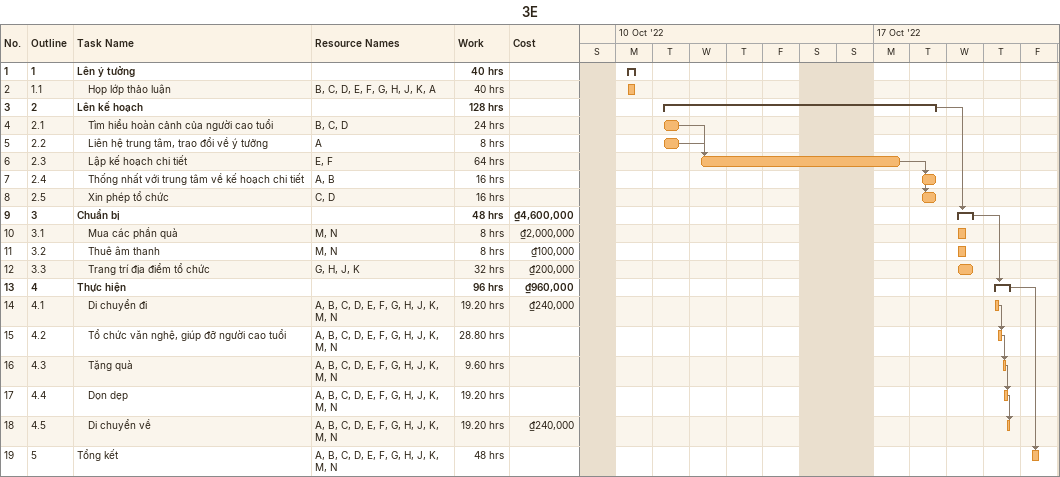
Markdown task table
3E

| ID | WBS | Task | Start | Finish | Predecessors | Resources | Work (h) | Cost (₫) |
|---|---|---|---|---|---|---|---|---|
| 1 | 1 | **Lên ý tưởng** | 2022-10-10 | 2022-10-10 |  |  | 40 |  |
| 2 | 1.1 | Họp lớp thảo luận | 2022-10-10 | 2022-10-10 |  | B, C, D, E, F, G, H, J, K, A | 40 |  |
| 3 | 2 | **Lên kế hoạch** | 2022-10-11 | 2022-10-18 |  |  | 128 |  |
| 4 | 2.1 | Tìm hiểu hoàn cảnh của người cao tuổi | 2022-10-11 | 2022-10-11 |  | B, C, D | 24 |  |
| 5 | 2.2 | Liên hệ trung tâm, trao đổi về ý tưởng | 2022-10-11 | 2022-10-11 |  | A | 8 |  |
| 6 | 2.3 | Lập kế hoạch chi tiết | 2022-10-12 | 2022-10-17 | 4, 5 | E, F | 64 |  |
| 7 | 2.4 | Thống nhất với trung tâm về kế hoạch chi tiết | 2022-10-18 | 2022-10-18 | 6 | A, B | 16 |  |
| 8 | 2.5 | Xin phép tổ chức | 2022-10-18 | 2022-10-18 | 6 | C, D | 16 |  |
| 9 | 3 | **Chuẩn bị** | 2022-10-19 | 2022-10-19 | 3 |  | 48 | 4600000 |
| 10 | 3.1 | Mua các phần quà | 2022-10-19 | 2022-10-19 |  | M, N | 8 | 2000000 |
| 11 | 3.2 | Thuê âm thanh | 2022-10-19 | 2022-10-19 |  | M, N | 8 | 100000 |
| 12 | 3.3 | Trang trí địa điểm tổ chức | 2022-10-19 | 2022-10-19 |  | G, H, J, K | 32 | 200000 |
| 13 | 4 | **Thực hiện** | 2022-10-20 | 2022-10-20 | 9 |  | 96 | 960000 |
| 14 | 4.1 | Di chuyển đi | 2022-10-20 | 2022-10-20 |  | A, B, C, D, E, F, G, H, J, K, M, N | 19.20 | 240000 |
| 15 | 4.2 | Tổ chức văn nghệ, giúp đỡ người cao tuổi | 2022-10-20 | 2022-10-20 | 14 | A, B, C, D, E, F, G, H, J, K, M, N | 28.80 |  |
| 16 | 4.3 | Tặng quà | 2022-10-20 | 2022-10-20 | 15 | A, B, C, D, E, F, G, H, J, K, M, N | 9.60 |  |
| 17 | 4.4 | Dọn dẹp | 2022-10-20 | 2022-10-20 | 16 | A, B, C, D, E, F, G, H, J, K, M, N | 19.20 |  |
| 18 | 4.5 | Di chuyển về | 2022-10-20 | 2022-10-20 | 17 | A, B, C, D, E, F, G, H, J, K, M, N | 19.20 | 240000 |
| 19 | 5 | Tổng kết | 2022-10-21 | 2022-10-21 | 13 | A, B, C, D, E, F, G, H, J, K, M, N | 48 |  |
